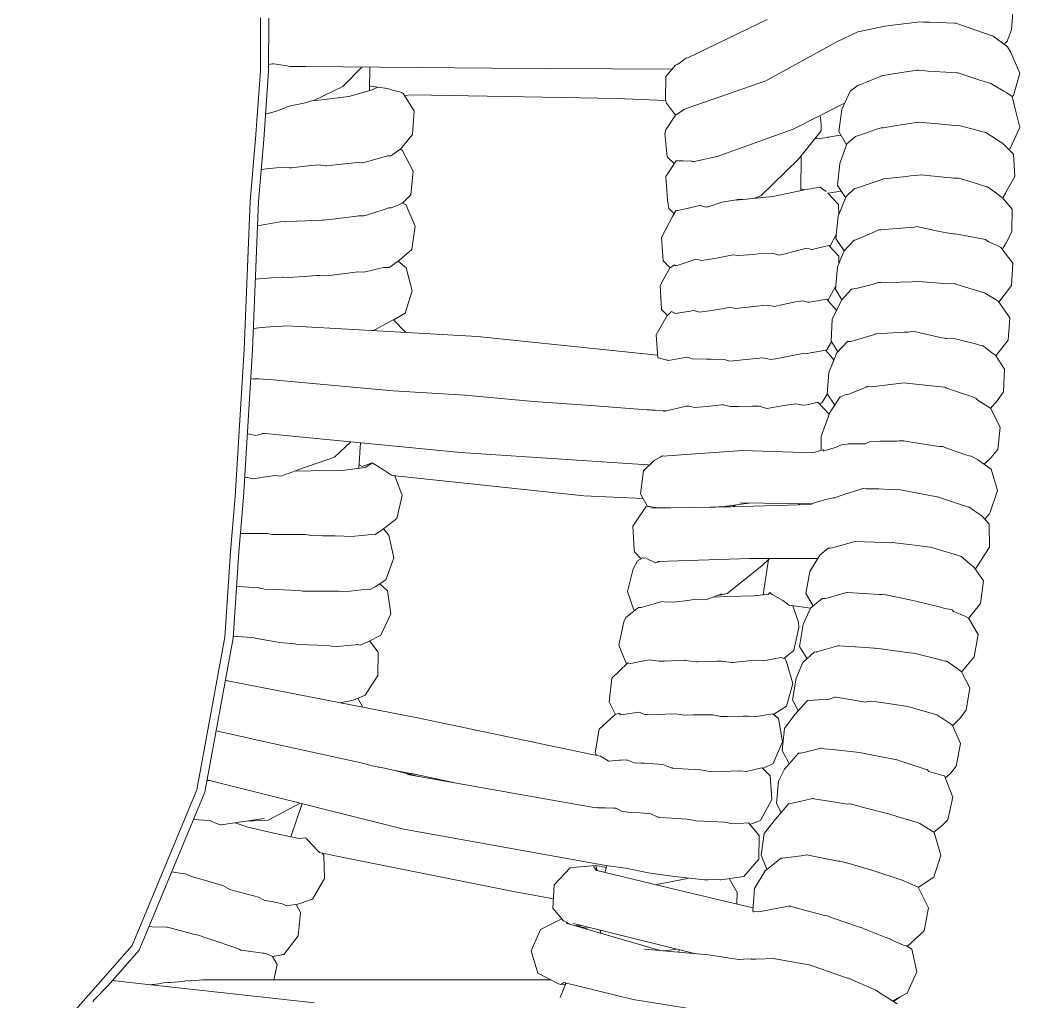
# Model space of a CAD drawing. Header units: centimetres. Extents: x 5488 to 20269, y -31398 to -19684.
# Drawn here: x 16874.77 to 16893.13, y -23171.99 to -23153.97 of the extents above; entities that cross this region are included whole.
import ezdxf

# ---------------------------------------------------------------- set-up
doc = ezdxf.new("R2010")
doc.units = ezdxf.units.CM
doc.layers.add('xxx_Auto_Tefris_Tefris', color=32, linetype='Continuous', lineweight=15)

# ---------------------------------------------------------------- blocks, each defined once
blk = doc.blocks.new('trtetre')
at = {"color": 0, "linetype": 'ByBlock'}
for points in [[(413.046, 61.563), (410.988, 59.223)], [(400.119, 60.48), (401.792, 60.215)], [(396.759, 60.097), (397.029, 60.239)], [(396.894, 60.167), (397.015, 60.248)], [(397.077, 60.205), (396.948, 60.295)], [(397.178, 60.144), (397.077, 60.205)], [(403.061, 59.899), (401.792, 60.215)], [(407.642, 60.272), (411.031, 59.902)], [(411.582, 60.113), (411.691, 60.222)], [(411.71, 60.258), (411.691, 60.222)], [(396.587, 59.707), (396.759, 60.097)], [(397.258, 60.097), (397.178, 60.144)], [(397.258, 60.097), (397.308, 60.061)], [(397.308, 60.061), (397.334, 60.04)], [(397.49, 59.975), (397.334, 60.04)], [(403.022, 59.908), (403.133, 60.173)], [(411.543, 60.074), (411.431, 59.962)], [(411.543, 60.074), (411.582, 60.113)], [(397.716, 59.878), (397.49, 59.975)], [(397.716, 59.878), (397.84, 59.824)], [(403.045, 59.935), (403.022, 59.909)], [(403.107, 59.93), (403.045, 59.935)], [(403.061, 59.899), (403.121, 59.94)], [(403.121, 59.94), (403.162, 59.926)], [(403.543, 59.729), (403.162, 59.926)], [(403.306, 59.851), (409.578, 59.85)], [(408.389, 59.85), (408.327, 59.568)], [(409.697, 59.85), (409.578, 59.85)], [(409.754, 59.856), (409.697, 59.85)], [(409.926, 59.872), (409.754, 59.856)], [(409.926, 59.872), (409.939, 59.874)], [(409.973, 59.864), (409.939, 59.874)], [(409.973, 59.864), (410.056, 59.882)], [(410.056, 59.882), (410.295, 59.9)], [(410.334, 59.9), (410.295, 59.9)], [(410.334, 59.9), (410.353, 59.897)], [(410.506, 59.927), (410.353, 59.897)], [(410.601, 59.937), (410.506, 59.927)], [(410.601, 59.937), (410.617, 59.939)], [(410.617, 59.939), (410.645, 59.944)], [(411.431, 59.962), (410.857, 59.308)], [(411.348, 59.867), (411.031, 59.902)], [(396.678, 59.29), (396.587, 59.707)], [(397.863, 59.818), (397.84, 59.824)], [(398.084, 59.741), (397.863, 59.819)], [(398.47, 59.605), (398.084, 59.741)], [(403.662, 59.32), (403.543, 59.729)], [(398.47, 59.605), (398.555, 59.575)], [(398.558, 59.575), (398.555, 59.575)], [(398.777, 59.538), (398.558, 59.575)], [(399.145, 59.475), (398.777, 59.538)], [(399.145, 59.475), (399.155, 59.473)], [(399.155, 59.473), (399.212, 59.458)], [(399.544, 59.474), (399.368, 59.466)], [(399.544, 59.474), (399.618, 59.472)], [(399.627, 59.469), (399.618, 59.472)], [(399.759, 59.471), (399.627, 59.469)], [(399.759, 59.471), (399.764, 59.471)], [(399.764, 59.471), (399.854, 59.478)], [(399.859, 59.478), (399.854, 59.478)], [(400.406, 59.391), (399.859, 59.478)], [(408.327, 59.568), (408.41, 59.423)], [(396.678, 59.29), (396.774, 59.231)], [(399.368, 59.466), (399.212, 59.458)], [(400.406, 59.391), (401.583, 59.289)], [(400.668, 59.368), (401.334, 59.204)], [(400.941, 59.301), (400.956, 59.343)], [(401.126, 59.307), (400.993, 59.288)], [(401.233, 59.32), (401.126, 59.307)], [(403.023, 58.813), (401.294, 59.314)], [(403.492, 58.928), (403.662, 59.32)], [(408.204, 59.384), (407.939, 59.047)], [(408.204, 59.384), (408.412, 59.424)], [(408.466, 59.397), (408.412, 59.424)], [(408.466, 59.397), (408.503, 59.383)], [(408.503, 59.383), (408.564, 59.364)], [(408.564, 59.364), (408.586, 59.364)], [(408.673, 59.352), (408.587, 59.364)], [(408.673, 59.352), (408.852, 59.325)], [(408.852, 59.325), (408.992, 59.306)], [(409.021, 59.291), (408.992, 59.306)], [(409.138, 59.249), (409.021, 59.291)], [(410.857, 59.308), (409.65, 56.412)], [(396.449, 58.953), (396.76, 59.239)], [(396.827, 59.213), (396.774, 59.231)], [(397, 59.143), (396.827, 59.213)], [(397, 59.143), (397.06, 59.11)], [(397.07, 59.108), (397.06, 59.11)], [(397.154, 59.074), (397.07, 59.108)], [(402.889, 58.82), (401.334, 59.204)], [(409.138, 59.249), (409.499, 59.125)], [(409.499, 59.125), (409.67, 59.068)], [(410.988, 59.223), (409.797, 56.366)], [(396.371, 58.532), (396.449, 58.953)], [(397.457, 58.953), (397.154, 59.074)], [(397.457, 58.953), (397.581, 58.902)], [(402.387, 58.997), (402.394, 58.942)], [(402.636, 58.883), (402.65, 58.921)], [(403.099, 58.735), (403.492, 58.928)], [(407.939, 59.047), (407.894, 58.615)], [(409.695, 59.058), (409.67, 59.068)], [(409.774, 59.035), (409.695, 59.058)], [(409.858, 59.011), (409.774, 59.035)], [(409.858, 59.011), (410.34, 58.883)], [(397.595, 58.898), (397.581, 58.902)], [(397.656, 58.877), (397.595, 58.898)], [(398.102, 58.725), (397.656, 58.877)], [(402.696, 58.89), (402.643, 58.903)], [(402.759, 58.881), (402.696, 58.89)], [(402.865, 58.859), (402.757, 58.853)], [(402.759, 58.881), (402.833, 58.857)], [(403.02, 58.793), (402.954, 58.833)], [(403.062, 58.769), (403.02, 58.793)], [(403.062, 58.769), (403.072, 58.768)], [(403.266, 58.535), (403.072, 58.768)], [(410.356, 58.885), (410.34, 58.883)], [(410.619, 58.878), (410.356, 58.885)], [(410.619, 58.878), (410.677, 58.876)], [(398.167, 58.702), (398.103, 58.725)], [(398.167, 58.702), (398.226, 58.679)], [(398.275, 58.673), (398.226, 58.679)], [(398.278, 58.672), (398.275, 58.673)], [(398.869, 58.515), (398.278, 58.672)], [(398.944, 58.5), (399.486, 58.606)], [(399.579, 58.602), (399.455, 58.599)], [(399.563, 58.176), (399.596, 58.583)], [(399.583, 58.602), (399.579, 58.602)], [(399.586, 58.602), (399.583, 58.602)], [(399.596, 58.583), (399.586, 58.602)], [(407.894, 58.615), (407.975, 58.472)], [(396.562, 58.153), (396.371, 58.532)], [(398.908, 58.504), (398.869, 58.515)], [(398.908, 58.504), (398.917, 58.502)], [(398.917, 58.502), (398.927, 58.497)], [(398.944, 58.5), (398.927, 58.497)], [(399.592, 58.533), (400.935, 58.212)], [(399.89, 58.452), (399.88, 58.247)], [(399.892, 58.461), (399.89, 58.452)], [(403.238, 58.109), (403.266, 58.535)], [(407.458, 57.994), (407.675, 58.369)], [(407.985, 58.476), (407.675, 58.369)], [(407.995, 58.471), (407.985, 58.476)], [(408.075, 58.483), (407.995, 58.471)], [(408.075, 58.483), (408.153, 58.495)], [(408.164, 58.49), (408.153, 58.495)], [(408.231, 58.458), (408.164, 58.49)], [(408.339, 58.436), (408.231, 58.458)], [(408.339, 58.436), (408.531, 58.396)], [(408.531, 58.396), (408.566, 58.388)], [(408.666, 58.337), (408.566, 58.388)], [(399.88, 58.247), (400.029, 57.995)], [(402.483, 57.84), (400.935, 58.212)], [(403.989, 58.23), (403.255, 58.368)], [(403.989, 58.23), (407.199, 57.588)], [(408.758, 58.313), (408.666, 58.337)], [(408.758, 58.313), (409.149, 58.208)], [(409.149, 58.208), (409.195, 58.196)], [(409.325, 58.124), (409.195, 58.196)], [(396.275, 57.968), (396.561, 58.155)], [(396.562, 58.153), (396.852, 58.025)], [(396.852, 58.025), (397.391, 57.845)], [(399.371, 57.851), (399.563, 58.176)], [(400.182, 58.015), (399.759, 57.959)], [(400.192, 58.015), (400.182, 58.015)], [(400.254, 58.01), (400.192, 58.015)], [(400.412, 58.018), (400.254, 58.01)], [(400.48, 58.019), (400.412, 58.018)], [(401.027, 57.958), (400.48, 58.019)], [(401.356, 58.101), (400.822, 57.996)], [(401.375, 58.106), (401.356, 58.101)], [(402.945, 57.799), (403.238, 58.109)], [(409.325, 58.124), (409.345, 58.113)], [(409.345, 58.113), (409.701, 58.011)], [(409.701, 58.011), (409.879, 57.962)], [(396.143, 57.563), (396.275, 57.968)], [(397.391, 57.845), (397.871, 57.708)], [(399.075, 57.621), (399.371, 57.851)], [(399.44, 57.567), (399.335, 57.823)], [(399.759, 57.959), (399.484, 57.636)], [(400.822, 57.996), (400.776, 57.986)], [(401.481, 57.894), (401.027, 57.958)], [(401.929, 57.806), (401.481, 57.894)], [(402.311, 57.882), (402.276, 57.757)], [(402.449, 57.848), (402.475, 57.753)], [(402.46, 57.846), (402.517, 57.775)], [(407.458, 57.994), (407.47, 57.563)], [(410.007, 57.905), (409.879, 57.962)], [(410.008, 57.905), (410.007, 57.905)], [(410.152, 57.887), (410.008, 57.905)], [(410.152, 57.887), (410.258, 57.872)], [(397.871, 57.708), (397.883, 57.705)], [(397.883, 57.705), (397.989, 57.677)], [(398.021, 57.677), (397.989, 57.677)], [(398.025, 57.676), (398.021, 57.677)], [(398.025, 57.676), (398.454, 57.589)], [(399.484, 57.636), (399.481, 57.206)], [(402.293, 57.754), (401.929, 57.806)], [(402.475, 57.753), (402.286, 57.791)], [(402.293, 57.754), (402.902, 57.643)], [(402.475, 57.753), (402.905, 57.792)], [(406.001, 57.087), (402.902, 57.643)], [(402.945, 57.799), (402.905, 57.792)], [(396.263, 57.149), (396.143, 57.563)], [(398.454, 57.589), (398.602, 57.56)], [(398.602, 57.56), (398.611, 57.557)], [(398.656, 57.568), (398.611, 57.557)], [(398.656, 57.568), (398.95, 57.61)], [(398.95, 57.61), (399.048, 57.621)], [(399.075, 57.621), (399.048, 57.621)], [(399.389, 57.166), (399.44, 57.567)], [(407.549, 57.518), (407.199, 57.588)], [(407.47, 57.563), (407.497, 57.529)], [(407.569, 57.495), (407.549, 57.518)], [(407.768, 57.284), (407.569, 57.495)], [(407.791, 57.258), (407.768, 57.284)], [(396.124, 57.028), (396.27, 57.145)], [(396.263, 57.149), (396.532, 56.984)], [(399.18, 56.902), (399.389, 57.166)], [(399.481, 57.206), (399.674, 56.972)], [(406.001, 57.087), (409.25, 56.273)], [(407.791, 57.258), (407.798, 57.247)], [(407.927, 57.261), (407.798, 57.247)], [(407.869, 56.619), (408.076, 57.229)], [(408.33, 57.174), (407.927, 57.261)], [(408.864, 57.052), (408.33, 57.174)], [(395.921, 56.501), (396.013, 56.916)], [(396.124, 57.028), (396.013, 56.916)], [(396.574, 56.963), (396.532, 56.984)], [(396.928, 56.86), (396.574, 56.963)], [(398.935, 56.618), (399.18, 56.902)], [(399.453, 56.928), (399.247, 56.545)], [(399.652, 57), (399.453, 56.928)], [(399.674, 56.972), (399.843, 56.981)], [(399.843, 56.981), (399.976, 56.989)], [(400.073, 56.968), (399.976, 56.989)], [(400.073, 56.968), (400.114, 56.961)], [(400.114, 56.961), (400.368, 56.949)], [(400.368, 56.949), (400.64, 56.936)], [(400.693, 56.925), (400.64, 56.936)], [(400.693, 56.925), (400.806, 56.904)], [(400.806, 56.904), (401.089, 56.886)], [(408.49, 56.925), (407.9, 56.611)], [(408.895, 56.941), (408.49, 56.925)], [(409.355, 57.009), (408.564, 56.892)], [(409.097, 56.97), (408.864, 57.052)], [(409.373, 57.006), (409.355, 57.009)], [(409.373, 57.006), (409.388, 57.003)], [(409.568, 56.926), (409.388, 57.003)], [(409.761, 56.916), (409.568, 56.926)], [(409.761, 56.916), (409.857, 56.91)], [(397.101, 56.809), (396.928, 56.86)], [(397.101, 56.809), (397.126, 56.802)], [(397.151, 56.797), (397.126, 56.802)], [(397.541, 56.694), (397.151, 56.797)], [(399.157, 56.615), (399.074, 56.779)], [(401.089, 56.886), (401.299, 56.873)], [(401.312, 56.87), (401.299, 56.873)], [(401.312, 56.87), (401.337, 56.865)], [(401.467, 56.807), (401.337, 56.865)], [(401.67, 56.791), (401.467, 56.807)], [(401.884, 56.775), (401.67, 56.791)], [(401.884, 56.775), (401.992, 56.765)], [(402.103, 56.704), (401.992, 56.765)], [(397.801, 56.625), (397.541, 56.694)], [(397.801, 56.625), (397.805, 56.624)], [(397.812, 56.624), (397.805, 56.624)], [(397.812, 56.624), (397.855, 56.631)], [(397.855, 56.631), (398.197, 56.576)], [(398.197, 56.576), (398.476, 56.529)], [(398.521, 56.533), (398.73, 56.58)], [(398.73, 56.58), (398.928, 56.62)], [(398.928, 56.62), (398.935, 56.618)], [(399.121, 56.208), (399.157, 56.615)], [(399.247, 56.545), (399.278, 56.112)], [(402.154, 56.704), (402.103, 56.704)], [(402.304, 56.698), (402.154, 56.704)], [(402.304, 56.698), (402.433, 56.695)], [(402.437, 56.693), (402.433, 56.695)], [(402.479, 56.697), (402.437, 56.693)], [(402.479, 56.697), (402.825, 56.636)], [(405.935, 56.087), (402.825, 56.636)], [(396.079, 56.111), (395.921, 56.501)], [(398.5, 56.525), (398.48, 56.528)], [(398.5, 56.525), (398.501, 56.525)], [(398.501, 56.525), (398.503, 56.526)], [(398.503, 56.526), (398.521, 56.533)], [(409.65, 56.412), (409.134, 53.583)], [(409.797, 56.366), (409.285, 53.563)], [(399.015, 55.987), (399.121, 56.208)], [(405.881, 56.061), (405.067, 56.24)], [(409.608, 56.184), (409.25, 56.273)], [(409.596, 56.194), (409.573, 56.193)], [(409.596, 56.194), (409.61, 56.194)], [(395.973, 56.075), (395.86, 55.929)], [(395.973, 56.075), (396.063, 56.15)], [(396.083, 56.109), (396.079, 56.111)], [(396.083, 56.109), (396.277, 56.052)], [(396.277, 56.052), (396.364, 56.027)], [(396.364, 56.027), (396.395, 55.996)], [(396.43, 55.985), (396.395, 55.996)], [(396.43, 55.985), (396.745, 55.883)], [(398.758, 55.692), (399.015, 55.987)], [(399.278, 56.112), (399.422, 55.961)], [(399.432, 55.963), (399.713, 56.027)], [(399.713, 56.027), (399.723, 56.03)], [(399.826, 56.016), (399.723, 56.03)], [(399.826, 56.016), (399.834, 56.015)], [(399.834, 56.015), (400.371, 56.033)], [(400.397, 56.028), (400.371, 56.033)], [(400.452, 56.017), (400.397, 56.028)], [(400.452, 56.017), (400.555, 55.999)], [(400.555, 55.999), (400.894, 55.982)], [(401.068, 55.966), (400.894, 55.982)], [(405.718, 56.097), (406.189, 56.005)], [(405.732, 56.123), (406.191, 56.005)], [(406.442, 55.953), (406.191, 56.005)], [(395.781, 55.517), (395.86, 55.929)], [(396.745, 55.883), (396.934, 55.824)], [(396.934, 55.824), (396.943, 55.818)], [(396.943, 55.818), (396.952, 55.815)], [(396.952, 55.815), (397.639, 55.684)], [(399.056, 55.644), (398.929, 55.889)], [(399.22, 55.884), (399.049, 55.487)], [(399.409, 55.975), (399.22, 55.884)], [(399.432, 55.963), (399.422, 55.961)], [(401.068, 55.966), (401.077, 55.965)], [(401.077, 55.965), (401.096, 55.963)], [(401.249, 55.899), (401.096, 55.963)], [(401.583, 55.88), (401.249, 55.899)], [(401.583, 55.88), (401.641, 55.876)], [(401.641, 55.876), (401.772, 55.872)], [(401.907, 55.814), (401.772, 55.872)], [(402.019, 55.82), (401.907, 55.814)], [(402.019, 55.82), (402.046, 55.822)], [(402.046, 55.822), (402.245, 55.838)], [(402.269, 55.822), (402.245, 55.838)], [(402.3, 55.804), (402.269, 55.822)], [(402.32, 55.792), (402.3, 55.804)], [(406.443, 55.953), (406.465, 55.948)], [(406.465, 55.948), (406.578, 55.924)], [(406.781, 55.873), (406.579, 55.924)], [(408.601, 55.474), (406.781, 55.873)], [(397.639, 55.684), (398.134, 55.624)], [(398.134, 55.624), (398.284, 55.617)], [(398.284, 55.617), (398.328, 55.601)], [(398.338, 55.602), (398.585, 55.664)], [(398.585, 55.664), (398.715, 55.696)], [(398.715, 55.696), (398.758, 55.692)], [(399.016, 55.242), (399.056, 55.644)], [(402.32, 55.792), (402.389, 55.748)], [(402.389, 55.748), (402.576, 55.709)], [(402.486, 55.685), (402.416, 55.254)], [(402.461, 55.733), (402.486, 55.685)], [(405.748, 55.045), (402.576, 55.709)], [(395.938, 55.172), (395.781, 55.517)], [(398.328, 55.601), (398.331, 55.601)], [(398.331, 55.601), (398.338, 55.602)], [(399.049, 55.487), (399.122, 55.06)], [(408.601, 55.474), (409.114, 55.358)], [(402.416, 55.254), (402.119, 54.983)], [(409.14, 55.352), (409.114, 55.358)], [(409.224, 55.332), (409.14, 55.352)], [(409.396, 55.294), (409.224, 55.332)], [(409.396, 55.294), (409.444, 55.284)], [(395.803, 55.061), (395.928, 55.194)], [(395.943, 55.175), (395.938, 55.172)], [(395.968, 55.158), (395.943, 55.175)], [(395.968, 55.158), (396.152, 55.035)], [(398.824, 54.985), (399.016, 55.242)], [(395.61, 54.493), (395.681, 54.903)], [(395.803, 55.061), (395.681, 54.903)], [(396.152, 55.035), (396.185, 55.013)], [(396.185, 55.013), (396.197, 54.997)], [(396.199, 54.997), (396.197, 54.997)], [(396.199, 54.997), (396.218, 54.991)], [(396.218, 54.991), (396.748, 54.84)], [(398.588, 54.729), (398.824, 54.985)], [(398.868, 54.717), (398.76, 54.915)], [(398.976, 54.829), (399.215, 54.983)], [(399.122, 55.06), (399.213, 54.981)], [(399.122, 55.06), (399.226, 54.973)], [(399.379, 54.998), (399.226, 54.973)], [(399.379, 54.998), (399.524, 55.021)], [(399.524, 55.021), (399.566, 55.028)], [(399.667, 55.012), (399.566, 55.028)], [(399.77, 55.013), (399.667, 55.012)], [(399.77, 55.013), (400.057, 55.019)], [(400.057, 55.019), (400.173, 55.021)], [(400.295, 54.999), (400.173, 55.021)], [(400.295, 54.999), (400.33, 54.993)], [(400.33, 54.993), (400.697, 54.993)], [(400.697, 54.993), (400.86, 54.995)], [(400.927, 54.986), (400.861, 54.995)], [(400.927, 54.986), (401.034, 54.972)], [(401.034, 54.972), (401.367, 54.984)], [(401.367, 54.984), (401.516, 54.99)], [(401.541, 54.987), (401.516, 54.99)], [(401.541, 54.987), (401.584, 54.983)], [(401.676, 54.941), (401.584, 54.983)], [(401.812, 54.958), (401.676, 54.941)], [(401.929, 54.976), (401.812, 54.958)], [(401.929, 54.976), (402.02, 54.989)], [(402.043, 54.964), (402.02, 54.989)], [(402.059, 54.964), (402.043, 54.964)], [(402.087, 54.973), (402.059, 54.964)], [(402.087, 54.973), (402.118, 54.984)], [(402.118, 54.984), (402.231, 54.749)], [(405.748, 55.045), (408.89, 54.436)], [(396.748, 54.84), (397.111, 54.78)], [(397.111, 54.78), (397.413, 54.739)], [(397.413, 54.739), (397.415, 54.739)], [(397.514, 54.753), (397.415, 54.739)], [(397.514, 54.753), (397.527, 54.755)], [(397.527, 54.755), (398.063, 54.669)], [(398.185, 54.7), (398.091, 54.664)], [(398.205, 54.701), (398.185, 54.7)], [(398.205, 54.701), (398.479, 54.723)], [(398.479, 54.723), (398.578, 54.731)], [(398.578, 54.731), (398.588, 54.729)], [(398.8, 54.317), (398.868, 54.717)], [(398.976, 54.829), (398.858, 54.414)], [(402.231, 54.749), (402.183, 54.316)], [(406.922, 54.72), (406.708, 54.629)], [(406.751, 54.851), (406.841, 54.695)], [(407.175, 54.768), (406.922, 54.72)], [(398.063, 54.669), (398.091, 54.664)], [(406.708, 54.629), (406.476, 54.268)], [(406.841, 54.695), (406.846, 54.688)], [(395.773, 54.191), (395.61, 54.493)], [(398.858, 54.414), (398.984, 53.997)], [(409.239, 54.368), (408.89, 54.436)], [(409.275, 54.355), (409.159, 54.383)], [(395.765, 54.205), (395.653, 54.072)], [(395.775, 54.194), (395.773, 54.191)], [(395.828, 54.153), (395.775, 54.194)], [(395.828, 54.153), (395.988, 54.039)], [(398.674, 54.033), (398.8, 54.317)], [(402.183, 54.316), (401.894, 54.042)], [(406.476, 54.268), (406.471, 53.839)], [(395.653, 54.072), (395.53, 53.924)], [(395.988, 54.039), (396.037, 54.003)], [(396.058, 54.008), (396.037, 54.003)], [(396.151, 53.983), (396.058, 54.008)], [(396.151, 53.983), (396.564, 53.88)], [(398.464, 53.836), (398.674, 54.033)], [(398.736, 53.734), (398.6, 53.964)], [(398.984, 53.997), (399.011, 53.943)], [(399.18, 53.959), (399.394, 53.997)], [(399.405, 53.996), (399.394, 53.997)], [(399.525, 53.988), (399.405, 53.996)], [(399.679, 54.002), (399.525, 53.988)], [(399.679, 54.002), (399.964, 54.029)], [(399.978, 54.028), (399.964, 54.029)], [(400.169, 54.003), (399.978, 54.028)], [(400.247, 54.005), (400.169, 54.003)], [(400.247, 54.005), (400.601, 54.015)], [(400.601, 54.015), (400.628, 54.016)], [(400.834, 53.991), (400.628, 54.016)], [(400.834, 53.991), (400.843, 53.99)], [(400.843, 53.99), (401.221, 54.004)], [(401.221, 54.004), (401.312, 54.007)], [(401.411, 53.993), (401.312, 54.007)], [(401.411, 53.993), (401.491, 53.981)], [(401.491, 53.981), (401.695, 54.02)], [(401.695, 54.02), (401.833, 54.049)], [(401.847, 54.046), (401.833, 54.049)], [(401.847, 54.046), (401.877, 54.041)], [(401.883, 54.032), (401.877, 54.041)], [(401.883, 54.032), (401.88, 54.029)], [(401.891, 54.039), (401.885, 54.033)], [(402.053, 53.71), (401.915, 54.062)], [(395.457, 53.515), (395.53, 53.924)], [(396.564, 53.88), (396.643, 53.861)], [(396.647, 53.862), (396.643, 53.861)], [(396.765, 53.845), (396.647, 53.862)], [(396.765, 53.845), (397.33, 53.768)], [(398.162, 53.761), (398.418, 53.835)], [(398.418, 53.835), (398.424, 53.838)], [(398.424, 53.838), (398.432, 53.841)], [(398.432, 53.841), (398.464, 53.836)], [(398.75, 53.386), (398.839, 53.81)], [(399.027, 53.956), (398.839, 53.81)], [(399.045, 53.95), (399.027, 53.956)], [(399.073, 53.941), (399.045, 53.95)], [(399.18, 53.959), (399.073, 53.941)], [(406.471, 53.839), (406.631, 53.635)], [(397.341, 53.771), (397.33, 53.768)], [(397.362, 53.77), (397.342, 53.771)], [(397.376, 53.768), (397.362, 53.77)], [(397.523, 53.758), (397.376, 53.768)], [(397.523, 53.758), (398.009, 53.724)], [(398.009, 53.724), (398.026, 53.724)], [(398.026, 53.724), (398.032, 53.724)], [(398.162, 53.761), (398.032, 53.724)], [(398.671, 53.331), (398.736, 53.734)], [(402.053, 53.71), (401.965, 53.286)], [(406.661, 53.65), (406.42, 53.531)], [(406.802, 53.71), (406.661, 53.65)], [(406.849, 53.702), (406.802, 53.71)], [(406.892, 53.706), (406.849, 53.702)], [(406.892, 53.706), (407.039, 53.719)], [(407.039, 53.719), (407.274, 53.74)], [(407.329, 53.728), (407.274, 53.74)], [(407.363, 53.726), (407.329, 53.728)], [(407.363, 53.726), (407.578, 53.714)], [(407.578, 53.714), (407.959, 53.698)], [(408.003, 53.689), (407.959, 53.698)], [(408.003, 53.689), (408.014, 53.687)], [(408.014, 53.687), (408.276, 53.663)], [(408.276, 53.663), (408.279, 53.663)], [(408.633, 53.6), (408.279, 53.663)], [(408.633, 53.6), (408.726, 53.583)], [(395.635, 53.217), (395.457, 53.515)], [(406.42, 53.531), (406.239, 53.138)], [(408.739, 53.575), (408.726, 53.583)], [(408.891, 53.563), (408.739, 53.575)], [(409.132, 53.55), (408.891, 53.563)], [(409.134, 53.583), (409.029, 52.009)], [(409.285, 53.563), (409.181, 51.996)], [(398.533, 53.033), (398.671, 53.331)], [(398.75, 53.386), (398.758, 53.291)], [(398.758, 53.291), (398.86, 52.988)], [(401.965, 53.286), (401.928, 53.203)], [(395.415, 52.945), (395.633, 53.22)], [(395.705, 53.181), (395.635, 53.217)], [(395.705, 53.181), (395.906, 53.093)], [(395.906, 53.093), (395.909, 53.092)], [(395.909, 53.092), (395.937, 53.067)], [(396.095, 53.033), (395.937, 53.067)], [(401.928, 53.203), (401.69, 53.022)], [(401.772, 53.084), (401.893, 52.729)], [(406.239, 53.138), (406.297, 52.714)], [(395.415, 52.945), (395.363, 52.53)], [(396.128, 53.024), (396.095, 53.033)], [(396.128, 53.024), (396.496, 52.928)], [(396.528, 52.925), (396.496, 52.928)], [(396.603, 52.905), (396.528, 52.925)], [(396.712, 52.881), (396.603, 52.905)], [(396.712, 52.881), (397.151, 52.786)], [(398.323, 52.857), (398.533, 53.033)], [(398.62, 52.765), (398.484, 52.992)], [(398.534, 53.035), (398.793, 52.998)], [(398.933, 52.977), (398.793, 52.998)], [(398.996, 52.927), (398.933, 52.977)], [(399.042, 52.895), (398.996, 52.927)], [(399.242, 52.78), (399.042, 52.895)], [(400.455, 52.882), (400.166, 52.77)], [(400.649, 52.871), (400.455, 52.882)], [(400.753, 52.885), (400.649, 52.871)], [(400.753, 52.885), (400.795, 52.891)], [(400.795, 52.891), (401.041, 52.926)], [(401.224, 52.915), (401.041, 52.926)], [(401.224, 52.915), (401.263, 52.912)], [(401.263, 52.912), (401.389, 52.949)], [(401.389, 52.949), (401.642, 53.024)], [(401.665, 53.022), (401.642, 53.024)], [(401.665, 53.022), (401.69, 53.022)], [(397.22, 52.785), (397.151, 52.786)], [(397.273, 52.781), (397.22, 52.785)], [(397.37, 52.775), (397.273, 52.781)], [(397.37, 52.775), (397.859, 52.745)], [(397.862, 52.746), (397.859, 52.745)], [(397.867, 52.748), (397.862, 52.746)], [(398.001, 52.785), (397.867, 52.748)], [(398.04, 52.796), (398.001, 52.785)], [(398.04, 52.796), (398.263, 52.854)], [(398.263, 52.854), (398.278, 52.858)], [(398.278, 52.858), (398.323, 52.857)], [(398.62, 52.765), (398.551, 52.36)], [(399.242, 52.78), (399.284, 52.747)], [(399.284, 52.747), (399.314, 52.782)], [(399.577, 52.807), (399.287, 52.779)], [(399.406, 52.791), (399.307, 52.143)], [(399.388, 52.784), (399.367, 52.787)], [(399.404, 52.782), (399.388, 52.784)], [(400.065, 52.762), (399.427, 52.257)], [(400.06, 52.822), (399.577, 52.807)], [(400.322, 52.83), (400.06, 52.822)], [(400.263, 52.807), (400.065, 52.762)], [(401.789, 52.31), (401.893, 52.729)], [(406.297, 52.714), (406.442, 52.586)], [(406.616, 52.689), (406.525, 52.641)], [(406.672, 52.685), (406.616, 52.689)], [(406.672, 52.685), (406.986, 52.72)], [(406.986, 52.72), (407.12, 52.735)], [(407.195, 52.721), (407.12, 52.735)], [(407.195, 52.721), (407.196, 52.721)], [(407.196, 52.721), (407.605, 52.721)], [(407.605, 52.721), (407.854, 52.722)], [(407.89, 52.715), (407.854, 52.722)], [(407.94, 52.712), (407.89, 52.715)], [(407.94, 52.712), (408.347, 52.693)], [(408.347, 52.693), (408.562, 52.683)], [(408.597, 52.675), (408.562, 52.683)], [(395.532, 52.287), (395.363, 52.53)], [(406.333, 52.516), (406.185, 52.112)], [(406.525, 52.641), (406.333, 52.516)], [(408.597, 52.675), (408.655, 52.664)], [(408.657, 52.663), (408.655, 52.664)], [(408.945, 52.642), (408.657, 52.663)], [(409.071, 52.635), (408.945, 52.642)], [(395.511, 52.317), (395.483, 52.273)], [(398.367, 52.064), (398.551, 52.36)], [(395.251, 51.914), (395.483, 52.273)], [(395.534, 52.286), (395.532, 52.287)], [(395.553, 52.27), (395.534, 52.286)], [(395.613, 52.218), (395.553, 52.27)], [(395.613, 52.218), (395.768, 52.085)], [(399.427, 52.257), (399.286, 52.122)], [(401.347, 52.178), (399.648, 52.122)], [(401.302, 52.177), (401.3, 52.176)], [(401.302, 52.177), (401.382, 52.201)], [(401.429, 52.179), (401.382, 52.201)], [(401.52, 52.134), (401.429, 52.179)], [(401.52, 52.134), (401.566, 52.11)], [(401.711, 52.165), (401.613, 52.11)], [(401.789, 52.31), (401.711, 52.165)], [(395.77, 52.085), (395.768, 52.085)], [(395.901, 52.044), (395.77, 52.085)], [(395.96, 52.025), (395.901, 52.044)], [(395.96, 52.025), (396.043, 52.001)], [(396.043, 52.001), (396.334, 51.916)], [(398.212, 51.934), (398.367, 52.064)], [(398.403, 52.123), (399.648, 52.122)], [(401.566, 52.11), (401.595, 52.114)], [(401.595, 52.114), (401.604, 52.114)], [(401.613, 52.11), (401.604, 52.114)], [(401.764, 52.003), (401.643, 52.127)], [(401.77, 51.955), (401.764, 52.003)], [(401.795, 51.528), (401.77, 51.955)], [(406.185, 52.112), (406.273, 51.694)], [(409.029, 52.009), (408.945, 50.997)], [(409.181, 51.996), (409.096, 50.985)], [(395.255, 51.493), (395.251, 51.914)], [(396.334, 51.916), (396.337, 51.915)], [(396.337, 51.915), (396.342, 51.913)], [(396.623, 51.877), (396.342, 51.913)], [(396.623, 51.877), (397.036, 51.83)], [(397.064, 51.832), (397.036, 51.83)], [(397.134, 51.826), (397.064, 51.832)], [(397.362, 51.82), (397.134, 51.826)], [(397.362, 51.82), (397.715, 51.811)], [(397.719, 51.812), (397.715, 51.811)], [(397.743, 51.818), (397.719, 51.812)], [(397.743, 51.818), (397.979, 51.883)], [(397.979, 51.883), (398.098, 51.915)], [(398.173, 51.932), (398.098, 51.915)], [(398.173, 51.932), (398.182, 51.935)], [(398.212, 51.934), (398.182, 51.935)], [(406.126, 51.388), (406.397, 51.597)], [(406.273, 51.694), (406.375, 51.58)], [(406.403, 51.6), (406.397, 51.597)], [(406.481, 51.654), (406.403, 51.6)], [(406.481, 51.654), (406.519, 51.679)], [(406.519, 51.679), (406.534, 51.689)], [(406.601, 51.679), (406.534, 51.689)], [(406.771, 51.7), (406.601, 51.679)], [(406.771, 51.7), (406.901, 51.714)], [(406.901, 51.714), (407.013, 51.727)], [(407.094, 51.71), (407.013, 51.727)], [(407.259, 51.708), (407.094, 51.71)], [(407.259, 51.708), (407.494, 51.705)], [(407.494, 51.705), (407.69, 51.703)], [(407.811, 51.679), (407.69, 51.703)], [(407.856, 51.679), (407.811, 51.679)], [(407.856, 51.679), (408.168, 51.679)], [(408.168, 51.679), (408.426, 51.681)], [(408.504, 51.664), (408.426, 51.681)], [(408.52, 51.664), (408.504, 51.664)], [(408.52, 51.664), (408.762, 51.662)], [(408.762, 51.662), (408.989, 51.663)], [(409, 51.66), (408.989, 51.663)], [(395.255, 51.493), (395.38, 51.35)], [(395.258, 51.311), (395.338, 51.398)], [(401.557, 51.177), (401.795, 51.528)], [(395.101, 50.874), (395.236, 51.27)], [(395.236, 51.27), (395.258, 51.311)], [(395.448, 51.305), (395.38, 51.35)], [(395.54, 51.241), (395.448, 51.305)], [(395.54, 51.241), (395.618, 51.183)], [(406.126, 51.388), (406.033, 50.965)], [(395.633, 51.183), (395.618, 51.183)], [(395.784, 51.132), (395.633, 51.183)], [(396.019, 51.052), (395.784, 51.132)], [(396.019, 51.052), (396.207, 50.99)], [(398.257, 51.041), (398.12, 51.007)], [(398.257, 51.041), (398.453, 51.097)], [(398.453, 51.097), (398.537, 51.133)], [(398.5, 51.117), (398.505, 51.117)], [(398.505, 51.117), (399.833, 51.104)], [(398.537, 51.133), (399.997, 51.177)], [(398.742, 51.123), (398.729, 51.115)], [(398.742, 51.123), (398.754, 51.132)], [(398.754, 51.132), (398.766, 51.14)], [(400.119, 51.171), (399.669, 51.105)], [(399.955, 51.175), (399.916, 51.142)], [(400.167, 51.17), (399.96, 51.176)], [(401.454, 51.196), (399.997, 51.177)], [(400.281, 51.179), (400.167, 51.17)], [(400.375, 51.182), (400.281, 51.179)], [(401.11, 51.191), (401.214, 51.19)], [(401.214, 51.19), (401.376, 51.188)], [(401.376, 51.188), (401.39, 51.187)], [(401.461, 51.176), (401.39, 51.187)], [(401.489, 51.172), (401.461, 51.176)], [(401.489, 51.172), (401.498, 51.169)], [(401.498, 51.169), (401.505, 51.165)], [(401.557, 51.177), (401.505, 51.165)], [(401.642, 50.963), (401.526, 51.17)], [(395.222, 50.482), (395.101, 50.874)], [(396.22, 50.99), (396.207, 50.99)], [(396.404, 50.954), (396.22, 50.99)], [(396.661, 50.904), (396.404, 50.954)], [(396.661, 50.904), (396.923, 50.857)], [(396.947, 50.861), (396.923, 50.857)], [(397.077, 50.854), (396.947, 50.861)], [(397.283, 50.847), (397.077, 50.854)], [(397.283, 50.847), (397.512, 50.845)], [(397.512, 50.845), (397.572, 50.841)], [(397.817, 50.915), (397.573, 50.841)], [(397.871, 50.931), (397.817, 50.915)], [(397.871, 50.931), (398.094, 51.007)], [(398.12, 51.007), (398.094, 51.007)], [(401.6, 50.511), (401.655, 50.934)], [(402.696, 50.971), (401.61, 51.021)], [(401.655, 50.934), (401.642, 50.963)], [(402.696, 50.971), (405.919, 50.632)], [(406.033, 50.965), (406.165, 50.606)], [(408.945, 50.997), (408.779, 48.297)], [(409.096, 50.985), (408.93, 48.289)], [(395.222, 50.482), (395.467, 50.315)], [(401.403, 50.326), (401.6, 50.511)], [(406.217, 50.601), (405.919, 50.632)], [(406.224, 50.591), (406.217, 50.601)], [(406.389, 50.482), (406.224, 50.591)], [(406.553, 50.388), (406.389, 50.482)], [(407.13, 50.507), (406.711, 50.451)], [(407.698, 50.514), (407.13, 50.507)], [(407.93, 50.492), (407.274, 50.264)], [(408.008, 50.518), (407.698, 50.514)], [(407.93, 50.492), (408, 50.518)], [(408.008, 50.518), (408.066, 50.543)], [(408.066, 50.543), (408.158, 50.577)], [(408.252, 50.612), (408.158, 50.577)], [(408.368, 50.6), (408.252, 50.612)], [(408.581, 50.631), (408.368, 50.6)], [(408.581, 50.631), (408.652, 50.641)], [(408.652, 50.641), (408.768, 50.659)], [(408.897, 50.632), (408.768, 50.659)], [(408.908, 50.635), (408.897, 50.632)], [(408.908, 50.635), (408.923, 50.639)], [(395.223, 50.273), (395.351, 50.394)], [(395.467, 50.315), (395.584, 50.247)], [(401.298, 50.265), (401.403, 50.326)], [(401.49, 50.408), (401.522, 50.405)], [(404.961, 50.18), (401.522, 50.405)], [(406.553, 50.388), (406.57, 50.373)], [(406.57, 50.373), (406.581, 50.367)], [(406.711, 50.451), (406.576, 50.37)], [(406.581, 50.367), (406.768, 50.437)], [(406.768, 50.437), (406.809, 50.41)], [(406.828, 50.466), (406.798, 50.001)], [(406.824, 50.411), (406.809, 50.41)], [(395.053, 49.71), (395.098, 50.125)], [(395.223, 50.273), (395.098, 50.125)], [(395.626, 50.238), (395.584, 50.247)], [(395.666, 50.229), (395.626, 50.238)], [(396.001, 50.11), (395.666, 50.229)], [(396.001, 50.11), (396.116, 50.07)], [(398.141, 50.102), (398.293, 50.145)], [(398.293, 50.145), (398.302, 50.13)], [(398.302, 50.13), (398.495, 50.183)], [(398.34, 49.882), (398.34, 50.14)], [(398.495, 50.183), (399.781, 50.144)], [(401.249, 50.245), (399.781, 50.144)], [(401.261, 50.238), (401.221, 50.243)], [(401.261, 50.238), (401.298, 50.265)], [(404.961, 50.18), (408.235, 49.861)], [(407.274, 50.264), (406.975, 49.983)], [(396.163, 50.067), (396.116, 50.07)], [(396.22, 50.063), (396.163, 50.067)], [(396.723, 49.979), (396.22, 50.063)], [(396.723, 49.979), (396.824, 49.963)], [(396.872, 49.966), (396.824, 49.963)], [(396.892, 49.963), (396.872, 49.966)], [(396.909, 49.965), (396.892, 49.963)], [(396.949, 49.967), (396.909, 49.965)], [(397.26, 49.967), (396.949, 49.967)], [(397.261, 49.967), (397.451, 49.985)], [(397.499, 50.005), (397.451, 49.985)], [(397.526, 50.016), (397.498, 50.005)], [(397.542, 50.016), (397.526, 50.016)], [(397.842, 50.02), (397.542, 50.016)], [(397.868, 50.023), (397.844, 50.02)], [(397.868, 50.023), (397.927, 50.031)], [(397.927, 50.031), (397.958, 50.036)], [(397.958, 50.036), (398.002, 50.048)], [(398.002, 50.048), (398.045, 50.071)], [(398.045, 50.071), (398.141, 50.102)], [(398.184, 49.444), (398.34, 49.882)], [(408.598, 49.825), (408.235, 49.861)], [(408.571, 49.828), (408.716, 49.865)], [(408.842, 49.839), (408.716, 49.865)], [(408.855, 49.836), (408.842, 49.839)], [(408.855, 49.836), (408.873, 49.831)], [(395.235, 49.363), (395.053, 49.71)], [(397.991, 49.157), (398.184, 49.444)], [(398.194, 49.473), (398.401, 49.252)], [(401.235, 49.424), (400.81, 49.328)], [(401.385, 49.404), (401.198, 49.416)], [(401.385, 49.404), (401.451, 49.399)], [(401.451, 49.399), (401.478, 49.397)], [(401.538, 49.393), (401.478, 49.397)], [(402.565, 49.317), (401.538, 49.393)], [(395.112, 49.227), (394.996, 49.066)], [(395.112, 49.227), (395.231, 49.369)], [(395.26, 49.347), (395.235, 49.363)], [(395.26, 49.347), (395.444, 49.228)], [(395.444, 49.228), (395.486, 49.202)], [(395.486, 49.202), (395.503, 49.18)], [(398.227, 49.102), (398.092, 49.308)], [(398.326, 49.268), (398.226, 49.104)], [(398.375, 49.28), (398.326, 49.268)], [(398.519, 49.283), (398.401, 49.252)], [(398.607, 49.303), (398.519, 49.283)], [(398.607, 49.303), (398.669, 49.312)], [(398.674, 49.312), (398.669, 49.312)], [(398.674, 49.312), (398.684, 49.312)], [(398.803, 49.282), (398.684, 49.312)], [(398.982, 49.31), (398.803, 49.282)], [(399.301, 49.363), (398.982, 49.31)], [(399.301, 49.363), (399.339, 49.369)], [(399.481, 49.329), (399.339, 49.369)], [(399.604, 49.329), (399.481, 49.329)], [(399.855, 49.333), (399.604, 49.329)], [(399.855, 49.333), (400.011, 49.333)], [(400.13, 49.303), (400.011, 49.333)], [(400.166, 49.306), (400.13, 49.303)], [(400.437, 49.332), (400.167, 49.306)], [(400.437, 49.332), (400.664, 49.354)], [(400.772, 49.326), (400.664, 49.354)], [(400.772, 49.326), (400.664, 49.354)], [(400.81, 49.328), (400.772, 49.326)], [(400.799, 49.327), (400.795, 49.327)], [(400.81, 49.328), (400.799, 49.327)], [(403.618, 49.245), (402.565, 49.317)], [(404.876, 49.123), (403.618, 49.245)], [(394.974, 48.65), (394.996, 49.066)], [(395.565, 49.159), (395.504, 49.18)], [(395.565, 49.159), (395.91, 49.04)], [(395.91, 49.04), (396.05, 48.992)], [(397.517, 48.978), (397.831, 49.106)], [(397.831, 49.106), (397.853, 49.115)], [(397.853, 49.115), (397.898, 49.119)], [(397.898, 49.119), (397.991, 49.157)], [(398.199, 48.713), (398.227, 49.102)], [(404.876, 49.123), (406.194, 49.046)], [(408.21, 48.864), (406.194, 49.046)], [(396.05, 48.992), (396.06, 48.986)], [(396.06, 48.986), (396.073, 48.982)], [(396.073, 48.982), (396.146, 48.97)], [(396.146, 48.97), (396.603, 48.923)], [(396.603, 48.923), (396.768, 48.905)], [(396.768, 48.905), (396.782, 48.899)], [(396.868, 48.906), (396.782, 48.899)], [(396.868, 48.906), (397.37, 48.968)], [(397.37, 48.968), (397.419, 48.973)], [(397.419, 48.973), (397.485, 48.963)], [(397.517, 48.978), (397.485, 48.963)], [(408.275, 48.858), (408.21, 48.864)], [(408.332, 48.853), (408.275, 48.858)], [(408.474, 48.841), (408.332, 48.853)], [(408.474, 48.841), (408.584, 48.83)], [(408.584, 48.83), (408.665, 48.826)], [(408.757, 48.827), (408.665, 48.826)], [(408.762, 48.828), (408.757, 48.827)], [(408.762, 48.828), (408.812, 48.835)], [(395.14, 48.393), (394.974, 48.65)], [(398.051, 48.35), (398.199, 48.713)], [(398.116, 48.51), (398.119, 48.459)], [(398.119, 48.459), (398.259, 48.303)], [(399.049, 48.435), (399.181, 48.458)], [(399.181, 48.458), (399.265, 48.474)], [(399.404, 48.442), (399.265, 48.474)], [(399.717, 48.474), (399.404, 48.442)], [(399.717, 48.474), (399.896, 48.489)], [(399.896, 48.489), (400.015, 48.501)], [(400.116, 48.472), (400.015, 48.501)], [(400.359, 48.468), (400.116, 48.472)], [(400.359, 48.468), (400.447, 48.466)], [(400.447, 48.466), (400.7, 48.462)], [(400.795, 48.43), (400.7, 48.462)], [(400.876, 48.444), (401.143, 48.488)], [(401.154, 48.483), (401.143, 48.488)], [(401.169, 48.488), (401.154, 48.483)], [(401.192, 48.478), (401.161, 48.485)], [(401.192, 48.478), (401.306, 48.45)], [(394.91, 48.117), (395.134, 48.404)], [(395.212, 48.342), (395.14, 48.393)], [(395.212, 48.342), (395.33, 48.25)], [(397.857, 48.14), (398.051, 48.35)], [(398.159, 48.133), (398.033, 48.331)], [(398.251, 48.312), (398.149, 48.148)], [(398.496, 48.344), (398.259, 48.303)], [(398.506, 48.346), (398.496, 48.344)], [(398.506, 48.346), (398.62, 48.365)], [(398.649, 48.357), (398.62, 48.365)], [(399.049, 48.435), (398.649, 48.357)], [(400.865, 48.442), (400.795, 48.43)], [(400.865, 48.442), (400.876, 48.444)], [(401.306, 48.45), (401.333, 48.443)], [(401.337, 48.44), (401.333, 48.443)], [(401.337, 48.44), (401.34, 48.438)], [(401.34, 48.438), (401.366, 48.019)], [(404.65, 48.052), (401.342, 48.394)], [(408.779, 48.297), (408.669, 45.574)], [(408.93, 48.289), (408.82, 45.565)], [(394.879, 47.706), (394.91, 48.117)], [(395.33, 48.25), (395.378, 48.213)], [(395.4, 48.219), (395.378, 48.213)], [(395.51, 48.186), (395.4, 48.219)], [(395.51, 48.186), (395.926, 48.078)], [(397.528, 48.063), (397.752, 48.127)], [(397.752, 48.127), (397.799, 48.141)], [(397.799, 48.141), (397.857, 48.14)], [(398.139, 47.736), (398.159, 48.133)], [(396.035, 48.089), (395.926, 48.078)], [(396.057, 48.085), (396.035, 48.089)], [(396.069, 48.083), (396.057, 48.085)], [(396.125, 48.074), (396.069, 48.083)], [(396.178, 48.061), (396.125, 48.074)], [(396.178, 48.061), (396.626, 47.956)], [(396.626, 47.956), (396.654, 47.949)], [(396.739, 47.968), (396.654, 47.949)], [(396.816, 47.972), (396.739, 47.968)], [(396.816, 47.972), (397.331, 48.001)], [(397.331, 48.001), (397.345, 48.002)], [(397.381, 48.021), (397.345, 48.002)], [(397.528, 48.063), (397.381, 48.021)], [(401.366, 48.019), (401.164, 47.662)], [(404.65, 48.052), (407.905, 47.866)], [(406.19, 47.741), (405.964, 47.977)], [(406.521, 47.921), (406.197, 47.744)], [(406.547, 47.932), (406.521, 47.921)], [(406.581, 47.942), (406.547, 47.932)], [(397.968, 47.384), (398.139, 47.736)], [(406.186, 47.745), (405.976, 47.62)], [(406.193, 47.742), (406.19, 47.741)], [(406.196, 47.744), (406.193, 47.742)], [(408.167, 47.851), (407.905, 47.866)], [(408.167, 47.851), (408.224, 47.857)], [(408.224, 47.857), (408.38, 47.864)], [(408.607, 47.887), (408.381, 47.864)], [(408.763, 47.902), (408.607, 47.887)], [(395.089, 47.4), (394.879, 47.706)], [(398.065, 47.584), (398.066, 47.562)], [(398.066, 47.562), (398.219, 47.387)], [(400.394, 47.577), (400.124, 47.534)], [(400.394, 47.577), (400.575, 47.601)], [(400.676, 47.571), (400.575, 47.601)], [(400.783, 47.589), (400.676, 47.571)], [(400.824, 47.597), (400.783, 47.589)], [(400.824, 47.597), (401.014, 47.627)], [(401.088, 47.59), (401.014, 47.627)], [(401.097, 47.599), (401.088, 47.59)], [(401.097, 47.599), (401.098, 47.601)], [(401.099, 47.601), (401.159, 47.667)], [(401.159, 47.667), (401.272, 47.552)], [(401.272, 47.552), (401.296, 47.117)], [(405.976, 47.62), (405.846, 47.209)], [(394.849, 47.116), (395.078, 47.417)], [(395.044, 47.372), (395.077, 47.419)], [(395.125, 47.377), (395.089, 47.4)], [(395.125, 47.377), (395.322, 47.261)], [(397.783, 47.184), (397.968, 47.384)], [(398.078, 47.182), (397.963, 47.378)], [(398.22, 47.388), (398.074, 47.134)], [(398.239, 47.367), (398.22, 47.388)], [(398.412, 47.396), (398.24, 47.366)], [(398.563, 47.417), (398.412, 47.396)], [(398.563, 47.417), (398.593, 47.42)], [(398.679, 47.393), (398.593, 47.42)], [(398.81, 47.415), (398.679, 47.393)], [(399.09, 47.477), (398.81, 47.415)], [(399.09, 47.477), (399.196, 47.5)], [(399.326, 47.473), (399.196, 47.5)], [(399.412, 47.482), (399.326, 47.473)], [(399.742, 47.517), (399.412, 47.482)], [(399.742, 47.517), (399.916, 47.534)], [(400.004, 47.514), (399.916, 47.534)], [(400.124, 47.534), (400.004, 47.514)], [(395.322, 47.261), (395.344, 47.247)], [(395.354, 47.248), (395.344, 47.247)], [(395.427, 47.225), (395.354, 47.248)], [(395.427, 47.225), (395.848, 47.093)], [(397.674, 47.161), (397.778, 47.184)], [(397.778, 47.184), (397.783, 47.184)], [(398.04, 46.771), (398.078, 47.182)], [(405.846, 47.209), (405.956, 46.792)], [(394.825, 46.705), (394.849, 47.116)], [(395.848, 47.093), (395.9, 47.077)], [(395.946, 47.086), (395.9, 47.077)], [(396.086, 47.076), (395.946, 47.086)], [(396.086, 47.076), (396.625, 47.036)], [(396.668, 47.048), (396.625, 47.036)], [(396.674, 47.049), (396.668, 47.048)], [(396.897, 47.054), (396.674, 47.049)], [(396.897, 47.054), (397.254, 47.061)], [(397.254, 47.061), (397.3, 47.062)], [(397.335, 47.079), (397.3, 47.062)], [(397.479, 47.116), (397.335, 47.079)], [(397.479, 47.116), (397.674, 47.161)], [(401.296, 47.117), (401.116, 46.788)], [(408.428, 46.975), (408.726, 47)], [(406.483, 46.81), (406.374, 46.783)], [(406.483, 46.81), (406.626, 46.845)], [(406.626, 46.845), (406.734, 46.871)], [(406.844, 46.865), (406.734, 46.871)], [(406.981, 46.882), (406.844, 46.865)], [(406.981, 46.882), (407.174, 46.907)], [(407.174, 46.907), (407.41, 46.939)], [(407.54, 46.929), (407.41, 46.939)], [(407.604, 46.933), (407.54, 46.929)], [(407.604, 46.933), (407.824, 46.947)], [(407.824, 46.947), (408.131, 46.968)], [(408.212, 46.959), (408.131, 46.968)], [(408.228, 46.96), (408.212, 46.959)], [(408.228, 46.96), (408.428, 46.975)], [(395.044, 46.419), (394.825, 46.705)], [(397.918, 46.48), (398.04, 46.771)], [(398.014, 46.709), (398.018, 46.578)], [(400.264, 46.611), (400.531, 46.658)], [(400.642, 46.632), (400.531, 46.658)], [(400.767, 46.674), (400.642, 46.632)], [(400.794, 46.684), (400.767, 46.674)], [(400.794, 46.684), (401.005, 46.752)], [(401.033, 46.736), (401.005, 46.752)], [(401.055, 46.751), (401.033, 46.736)], [(401.063, 46.756), (401.055, 46.751)], [(401.063, 46.756), (401.114, 46.79)], [(401.238, 46.664), (401.114, 46.79)], [(401.238, 46.664), (401.269, 46.233)], [(406.117, 46.679), (405.856, 46.454)], [(405.956, 46.792), (406.103, 46.667)], [(406.122, 46.679), (406.117, 46.679)], [(406.206, 46.74), (406.122, 46.679)], [(406.206, 46.74), (406.259, 46.777)], [(406.259, 46.777), (406.267, 46.782)], [(406.374, 46.783), (406.267, 46.782)], [(394.943, 46.33), (395.019, 46.451)], [(397.737, 46.285), (397.918, 46.48)], [(398.073, 46.253), (397.916, 46.478)], [(398.018, 46.578), (398.197, 46.381)], [(398.455, 46.44), (398.381, 46.422)], [(398.455, 46.44), (398.512, 46.453)], [(398.601, 46.432), (398.512, 46.453)], [(398.892, 46.504), (398.601, 46.432)], [(398.972, 46.526), (398.892, 46.504)], [(398.972, 46.526), (399.102, 46.558)], [(399.244, 46.522), (399.102, 46.558)], [(399.494, 46.536), (399.244, 46.522)], [(399.575, 46.544), (399.494, 46.536)], [(399.575, 46.544), (399.863, 46.565)], [(399.954, 46.551), (399.863, 46.565)], [(400.171, 46.592), (399.954, 46.551)], [(400.264, 46.611), (400.171, 46.592)], [(405.856, 46.454), (405.79, 46.025)], [(394.943, 46.33), (394.842, 46.129)], [(395.099, 46.388), (395.044, 46.419)], [(395.099, 46.388), (395.264, 46.311)], [(395.264, 46.311), (395.293, 46.297)], [(395.293, 46.297), (395.322, 46.273)], [(395.511, 46.236), (395.322, 46.273)], [(397.645, 46.25), (397.722, 46.281)], [(397.722, 46.281), (397.724, 46.282)], [(397.724, 46.282), (397.729, 46.284)], [(397.729, 46.284), (397.737, 46.285)], [(398.064, 46.18), (398.181, 46.399)], [(398.381, 46.422), (398.197, 46.381)], [(394.835, 45.712), (394.842, 46.129)], [(395.512, 46.236), (395.873, 46.167)], [(395.884, 46.17), (395.873, 46.167)], [(395.905, 46.169), (395.884, 46.17)], [(395.916, 46.168), (395.905, 46.169)], [(396.032, 46.148), (395.916, 46.168)], [(396.169, 46.121), (396.032, 46.148)], [(396.169, 46.121), (396.558, 46.038)], [(396.797, 46.059), (397.242, 46.093)], [(397.242, 46.093), (397.278, 46.095)], [(397.278, 46.095), (397.281, 46.095)], [(397.418, 46.152), (397.281, 46.095)], [(397.418, 46.152), (397.645, 46.25)], [(398.026, 45.842), (398.073, 46.253)], [(401.269, 46.233), (401.068, 45.846)], [(396.558, 46.038), (396.591, 46.031)], [(396.647, 46.048), (396.591, 46.031)], [(396.797, 46.059), (396.647, 46.048)], [(405.79, 46.025), (405.964, 45.631)], [(406.96, 45.855), (407.307, 45.898)], [(407.307, 45.898), (407.477, 45.918)], [(407.503, 45.915), (407.477, 45.918)], [(407.651, 45.921), (407.503, 45.915)], [(407.651, 45.921), (407.967, 45.936)], [(407.967, 45.936), (408.179, 45.946)], [(408.237, 45.941), (408.179, 45.946)], [(408.269, 45.947), (408.237, 45.941)], [(408.269, 45.947), (408.552, 45.996)], [(408.552, 45.996), (408.686, 46.021)], [(395.02, 45.498), (394.835, 45.712)], [(397.884, 45.48), (398.026, 45.842)], [(398.013, 45.809), (398.02, 45.63)], [(400.801, 45.702), (400.98, 45.741)], [(400.982, 45.739), (400.98, 45.741)], [(400.985, 45.74), (400.982, 45.739)], [(400.987, 45.74), (400.985, 45.74)], [(401.006, 45.745), (400.987, 45.74)], [(401.068, 45.846), (401.006, 45.745)], [(401.041, 45.802), (401.135, 45.704)], [(401.135, 45.704), (401.159, 45.544)], [(406.382, 45.726), (406.276, 45.692)], [(406.382, 45.726), (406.686, 45.821)], [(406.686, 45.821), (406.736, 45.837)], [(406.828, 45.838), (406.736, 45.837)], [(406.96, 45.855), (406.828, 45.838)], [(398.02, 45.63), (398.219, 45.421)], [(399.899, 45.548), (399.23, 45.48)], [(399.878, 45.538), (399.713, 45.529)], [(399.896, 45.541), (399.878, 45.538)], [(399.896, 45.541), (400.164, 45.583)], [(400.164, 45.583), (400.415, 45.668)], [(400.435, 45.669), (400.415, 45.668)], [(400.435, 45.669), (400.455, 45.674)], [(400.556, 45.644), (400.455, 45.674)], [(400.572, 45.648), (400.556, 45.644)], [(400.801, 45.702), (400.572, 45.648)], [(401.191, 45.114), (401.159, 45.544)], [(406.026, 45.604), (405.869, 45.451)], [(405.964, 45.631), (406.031, 45.602)], [(406.101, 45.633), (406.031, 45.602)], [(406.101, 45.633), (406.214, 45.683)], [(406.214, 45.683), (406.233, 45.692)], [(406.276, 45.692), (406.234, 45.692)], [(408.669, 45.574), (408.569, 44.437)], [(408.82, 45.565), (408.721, 44.426)], [(394.997, 45.49), (394.784, 45.116)], [(395.007, 45.513), (394.952, 45.412)], [(395.029, 45.491), (395.02, 45.498)], [(395.114, 45.429), (395.029, 45.491)], [(395.114, 45.429), (395.285, 45.305)], [(397.711, 45.333), (397.736, 45.342)], [(397.736, 45.342), (397.884, 45.48)], [(397.891, 45.499), (398.038, 45.282)], [(397.969, 45.384), (397.976, 45.385)], [(398.219, 45.421), (397.976, 45.385)], [(398.33, 45.332), (398.248, 45.39)], [(398.648, 45.36), (398.358, 45.313)], [(399.23, 45.48), (398.648, 45.36)], [(398.65, 45.36), (398.665, 45.355)], [(398.715, 45.342), (398.665, 45.355)], [(398.708, 44.74), (398.716, 45.374)], [(399.45, 45.466), (398.756, 44.798)], [(399.566, 45.514), (399.45, 45.466)], [(399.555, 45.51), (399.496, 45.507)], [(405.869, 45.451), (405.83, 45.018)], [(395.311, 45.302), (395.285, 45.305)], [(395.325, 45.297), (395.311, 45.302)], [(395.454, 45.256), (395.325, 45.297)], [(395.454, 45.256), (395.791, 45.153)], [(396.773, 45.113), (397.199, 45.16)], [(397.236, 45.175), (397.199, 45.16)], [(397.292, 45.192), (397.236, 45.175)], [(397.458, 45.247), (397.292, 45.192)], [(397.458, 45.247), (397.692, 45.327)], [(397.692, 45.327), (397.711, 45.333)], [(397.996, 44.875), (398.038, 45.282)], [(398.358, 45.313), (398.33, 45.332)], [(394.807, 44.704), (394.784, 45.116)], [(395.792, 45.153), (395.817, 45.145)], [(395.818, 45.145), (395.817, 45.145)], [(395.909, 45.147), (395.818, 45.145)], [(395.957, 45.141), (395.909, 45.147)], [(396.03, 45.133), (395.957, 45.141)], [(396.03, 45.133), (396.505, 45.081)], [(396.606, 45.096), (396.505, 45.081)], [(396.698, 45.105), (396.606, 45.096)], [(396.773, 45.113), (396.698, 45.105)], [(401.191, 45.114), (400.999, 44.824)], [(405.83, 45.018), (406.032, 44.634)], [(408.338, 44.954), (408.518, 44.976)], [(408.518, 44.976), (408.618, 44.989)], [(397.867, 44.514), (397.996, 44.875)], [(398.756, 44.798), (398.338, 44.278)], [(400.585, 44.818), (400.246, 44.749)], [(400.674, 44.837), (400.585, 44.818)], [(400.681, 44.839), (400.674, 44.837)], [(400.681, 44.839), (400.688, 44.841)], [(400.693, 44.839), (400.688, 44.841)], [(400.693, 44.839), (400.708, 44.833)], [(400.708, 44.833), (400.724, 44.832)], [(400.871, 44.827), (400.724, 44.832)], [(400.889, 44.827), (400.871, 44.827)], [(400.889, 44.827), (400.986, 44.828)], [(400.999, 44.824), (400.986, 44.828)], [(401.169, 44.755), (401.035, 44.879)], [(406.621, 44.827), (406.298, 44.737)], [(406.621, 44.827), (406.754, 44.862)], [(406.775, 44.862), (406.754, 44.862)], [(406.844, 44.86), (406.775, 44.862)], [(407.203, 44.897), (406.844, 44.86)], [(407.203, 44.897), (407.414, 44.916)], [(407.414, 44.916), (407.433, 44.917)], [(407.569, 44.903), (407.433, 44.917)], [(407.81, 44.927), (407.569, 44.903)], [(407.81, 44.927), (408.06, 44.954)], [(408.06, 44.954), (408.096, 44.958)], [(408.246, 44.942), (408.096, 44.958)], [(408.338, 44.954), (408.246, 44.942)], [(395.013, 44.501), (394.807, 44.704)], [(394.868, 44.6), (394.9, 44.612)], [(400.246, 44.749), (398.853, 44.248)], [(401.211, 44.328), (401.169, 44.755)], [(406.068, 44.621), (405.842, 44.342)], [(406.032, 44.634), (406.063, 44.615)], [(406.072, 44.622), (406.068, 44.621)], [(406.203, 44.712), (406.072, 44.622)], [(406.203, 44.712), (406.238, 44.735)], [(406.277, 44.737), (406.238, 44.735)], [(406.298, 44.737), (406.277, 44.737)], [(394.691, 44.215), (394.868, 44.6)], [(395.021, 44.498), (395.013, 44.501)], [(395.084, 44.458), (395.021, 44.498)], [(395.127, 44.43), (395.084, 44.458)], [(395.127, 44.43), (395.318, 44.309)], [(397.709, 44.38), (397.867, 44.514)], [(398.018, 44.29), (397.875, 44.535)], [(408.569, 44.437), (408.482, 43.179)], [(408.721, 44.426), (408.634, 43.174)], [(395.318, 44.309), (395.322, 44.306)], [(395.425, 44.28), (395.322, 44.306)], [(395.527, 44.253), (395.424, 44.28)], [(395.527, 44.253), (395.836, 44.174)], [(397.492, 44.305), (397.287, 44.235)], [(397.492, 44.306), (397.674, 44.369)], [(397.674, 44.369), (397.694, 44.375)], [(397.694, 44.375), (397.709, 44.38)], [(397.909, 43.77), (398.853, 44.248)], [(398.018, 44.29), (397.961, 43.888)], [(397.979, 44.355), (398.028, 44.364)], [(398.03, 44.364), (398.028, 44.364)], [(398.212, 44.395), (398.03, 44.364)], [(398.212, 44.395), (398.22, 44.397)], [(398.22, 44.397), (398.324, 44.414)], [(398.327, 44.414), (398.324, 44.414)], [(398.429, 44.417), (398.327, 44.414)], [(398.343, 44.181), (398.338, 44.278)], [(398.45, 44.417), (398.429, 44.417)], [(401.192, 44.26), (401, 43.97)], [(401.192, 44.26), (401.211, 44.328)], [(405.842, 44.342), (405.811, 43.909)], [(394.691, 44.215), (394.796, 43.799)], [(395.899, 44.177), (395.836, 44.174)], [(396.066, 44.161), (395.899, 44.177)], [(396.196, 44.149), (396.066, 44.161)], [(396.196, 44.149), (396.556, 44.118)], [(396.561, 44.119), (396.556, 44.118)], [(396.713, 44.143), (396.561, 44.119)], [(396.954, 44.18), (396.714, 44.143)], [(396.954, 44.18), (397.204, 44.22)], [(397.204, 44.22), (397.24, 44.22)], [(397.287, 44.235), (397.24, 44.22)], [(398.343, 44.181), (398.347, 44.09)], [(398.347, 44.09), (398.355, 44.023)], [(397.81, 43.547), (397.961, 43.888)], [(398.355, 44.023), (398.363, 44)], [(400.781, 43.853), (400.824, 43.87)], [(400.824, 43.87), (400.854, 43.883)], [(400.857, 43.886), (400.854, 43.883)], [(400.857, 43.886), (400.956, 43.953)], [(400.956, 43.953), (400.989, 43.975)], [(400.989, 43.975), (401, 43.97)], [(401.179, 43.771), (401.012, 43.989)], [(405.811, 43.909), (406.012, 43.589)], [(408.144, 43.838), (408.301, 43.904)], [(408.488, 43.956), (408.301, 43.904)], [(408.488, 43.956), (408.537, 43.969)], [(394.796, 43.799), (394.833, 43.649)], [(400.781, 43.853), (399.354, 43.359)], [(401.199, 43.707), (401.179, 43.771)], [(401.191, 43.279), (401.199, 43.707)], [(402.088, 43.684), (401.195, 43.719)], [(407.504, 43.708), (407.009, 43.649)], [(407.65, 43.721), (407.119, 43.463)], [(407.692, 43.725), (407.504, 43.708)], [(407.696, 43.726), (407.692, 43.725)], [(407.696, 43.726), (407.808, 43.763)], [(408.079, 43.815), (407.808, 43.763)], [(408.079, 43.815), (408.144, 43.838)], [(394.695, 43.221), (394.807, 43.63)], [(394.807, 43.63), (394.836, 43.647)], [(394.933, 43.581), (394.833, 43.649)], [(394.988, 43.548), (394.933, 43.581)], [(395.166, 43.443), (394.988, 43.548)], [(397.664, 43.44), (397.81, 43.547)], [(402.088, 43.684), (405.494, 43.624)], [(405.873, 43.617), (405.494, 43.624)], [(405.873, 43.617), (405.987, 43.628)], [(406.012, 43.589), (406.034, 43.578)], [(406.041, 43.575), (406.034, 43.578)], [(406.078, 43.56), (406.041, 43.575)], [(406.191, 43.539), (406.078, 43.56)], [(406.302, 43.5), (406.192, 43.539)], [(406.602, 43.53), (406.478, 43.473)], [(407.009, 43.649), (406.602, 43.53)], [(406.629, 43.537), (406.626, 43.109)], [(395.166, 43.443), (395.231, 43.404)], [(395.27, 43.398), (395.231, 43.404)], [(395.428, 43.346), (395.27, 43.398)], [(395.665, 43.269), (395.428, 43.346)], [(397.423, 43.348), (397.24, 43.272)], [(397.524, 43.389), (397.423, 43.348)], [(397.524, 43.389), (397.62, 43.429)], [(397.62, 43.429), (397.664, 43.44)], [(398.052, 42.644), (399.354, 43.359)], [(406.302, 43.5), (406.478, 43.473)], [(406.478, 43.473), (406.607, 43.459)], [(406.607, 43.459), (406.628, 43.457)], [(407.119, 43.463), (406.77, 43.107)], [(394.695, 43.221), (394.862, 42.826)], [(395.665, 43.269), (395.828, 43.214)], [(395.853, 43.214), (395.828, 43.214)], [(396.049, 43.202), (395.853, 43.214)], [(396.379, 43.179), (396.049, 43.202)], [(396.379, 43.179), (396.549, 43.166)], [(396.549, 43.166), (396.574, 43.161)], [(396.746, 43.189), (396.574, 43.161)], [(397.021, 43.233), (396.746, 43.189)], [(397.021, 43.233), (397.233, 43.269)], [(397.24, 43.272), (397.233, 43.269)], [(401.191, 43.279), (401.011, 43.069)], [(404.382, 43.13), (401.079, 43.148)], [(408.482, 43.179), (408.477, 42.209)], [(408.634, 43.174), (408.628, 42.205)], [(400.827, 42.944), (400.923, 43.021)], [(400.923, 43.021), (400.986, 43.061)], [(400.986, 43.061), (401.011, 43.069)], [(404.382, 43.13), (407.802, 43.097)], [(408.095, 43.094), (407.802, 43.097)], [(408.18, 43.081), (408.095, 43.094)], [(408.18, 43.081), (408.385, 43.047)], [(408.39, 43.047), (408.385, 43.047)], [(408.41, 43.048), (408.39, 43.047)], [(408.445, 43.052), (408.41, 43.048)], [(408.482, 43.059), (408.445, 43.052)], [(394.862, 42.826), (394.917, 42.737)], [(400.786, 42.939), (399.332, 42.237)], [(400.786, 42.939), (400.827, 42.944)], [(394.924, 42.633), (394.847, 42.426)], [(394.917, 42.737), (395.182, 42.538)], [(394.924, 42.633), (394.981, 42.689)], [(397.666, 42.459), (398.052, 42.644)], [(394.819, 42.021), (394.847, 42.426)], [(395.182, 42.538), (395.799, 42.323)], [(397.253, 42.372), (397.666, 42.459)], [(395.861, 42.3), (395.799, 42.323)], [(395.892, 42.301), (395.861, 42.3)], [(396.351, 42.285), (395.892, 42.301)], [(396.352, 42.285), (396.469, 42.282)], [(396.469, 42.282), (396.552, 42.28)], [(396.573, 42.283), (396.552, 42.28)], [(397.028, 42.337), (396.573, 42.283)], [(397.029, 42.337), (397.167, 42.357)], [(397.167, 42.357), (397.174, 42.358)], [(397.174, 42.358), (397.253, 42.372)]]:
    blk.add_lwpolyline(points, dxfattribs=at)
blk = doc.blocks.new('koltukrewrweewr')
at = {"xscale": -1, "rotation": 270}
blk.add_blockref('trtetre', (-925.958, -51.65), dxfattribs=at)

msp = doc.modelspace()

# ---------------------------------------------------------------- block references
at = {"layer": 'xxx_Auto_Tefris_Tefris', "xscale": -1, "rotation": 90}
msp.add_blockref('koltukrewrweewr', (17236.167, -24037.688), dxfattribs=at)

doc.saveas('drawing.dxf')
